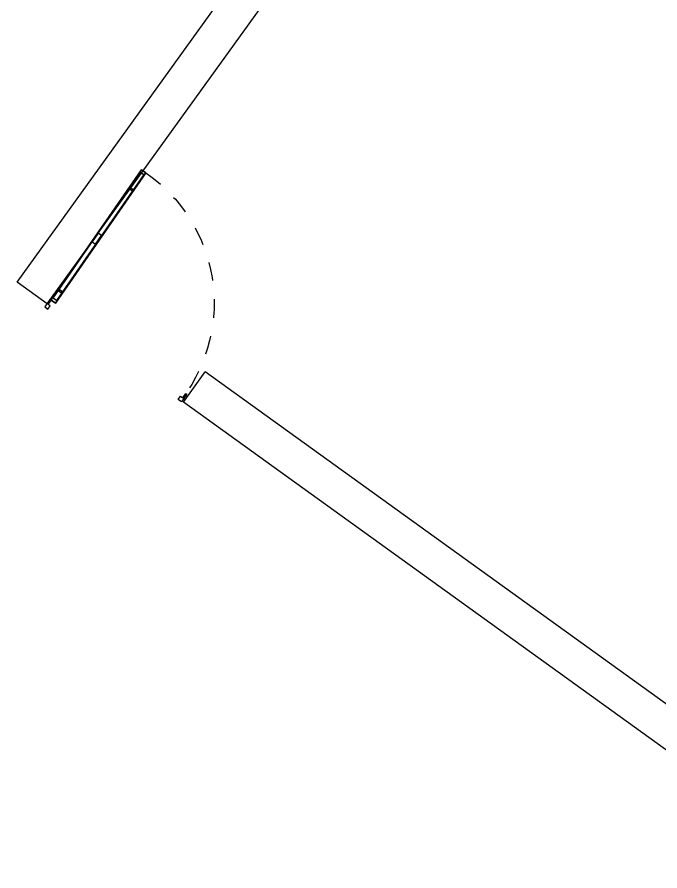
# Model space of a CAD drawing. Header units: metres. Extents: x 141303 to 146299, y 125960 to 127091.
# Drawn here: x 144676.053 to 144679.501, y 126069.579 to 126074.157 of the extents above; entities that cross this region are included whole.
import ezdxf

# ---------------------------------------------------------------- set-up
doc = ezdxf.new("R2010")
doc.units = ezdxf.units.M
doc.header["$MEASUREMENT"] = 0
doc.linetypes.add('C08_MUROS SERVICIOS$0$HIDDE100', pattern=[0.16, 0.1, -0.06])
doc.layers.add('FURNITURE', color=6, linetype='Continuous')
doc.layers.add('NVMI_WALL', color=7, linetype='Continuous', lineweight=30)
doc.layers.get('0').off()

# ---------------------------------------------------------------- blocks, each defined once
blk = doc.blocks.new('C08_MUROS SERVICIOS$0$DOOR 1.20')
at = {"linetype": 'C08_MUROS SERVICIOS$0$HIDDE100'}
blk.add_lwpolyline([(187.5856, 86.3393, -0.424767), (188.7856, 87.5793)], format="xyb", dxfattribs=at)
at = {"linetype": 'ByBlock'}
blk.add_lwpolyline([(188.8256, 86.3793), (188.8256, 87.5793), (188.7856, 87.5793), (188.7856, 86.3793), (188.8256, 86.3793)], dxfattribs=at)
for points in [[(188.8256, 87.5593), (188.7856, 87.5593), (188.7856, 87.5793), (188.8256, 87.5793)], [(188.8206, 87.4097), (188.7906, 87.4097), (188.7906, 87.4193), (188.8206, 87.4193)], [(188.7956, 87.4193), (188.8156, 87.4193), (188.8156, 87.4097), (188.7956, 87.4097)], [(188.7906, 86.9989), (188.8206, 86.9989), (188.8206, 86.9189), (188.7906, 86.9189)], [(188.8206, 86.4693), (188.7906, 86.4693), (188.7906, 86.4789), (188.8206, 86.4789)], [(188.7956, 86.4789), (188.8156, 86.4789), (188.8156, 86.4693), (188.7956, 86.4693)], [(188.8256, 86.3793), (188.7856, 86.3793), (188.7856, 86.3993), (188.8256, 86.3993)]]:
    blk.add_lwpolyline(points, close=True)
blk.add_lwpolyline([(188.8206, 86.3993), (188.8206, 87.5593), (188.7906, 87.5593), (188.7906, 86.3993)], close=True, dxfattribs=at)
for points in [[(187.5756, 86.3793), (187.5756, 86.3093), (187.6056, 86.3093), (187.6056, 86.3393), (187.5856, 86.3393), (187.5856, 86.3793), (187.5756, 86.3793)], [(188.8356, 86.3793), (188.8356, 86.3093), (188.8056, 86.3093), (188.8056, 86.3393), (188.8256, 86.3393), (188.8256, 86.3793), (188.8356, 86.3793)]]:
    blk.add_lwpolyline(points)

msp = doc.modelspace()

# ---------------------------------------------------------------- linework, layer by layer
at = {"layer": 'NVMI_WALL'}
for p, q in [((144676.05268, 126072.73634), (144679.20826, 126077.11437)), ((144676.21493, 126072.6194), (144679.37051, 126076.99743)), ((144676.21493, 126072.6194), (144676.05268, 126072.73634)), ((144676.94504, 126072.09315), (144677.06198, 126072.2554)), ((144680.38805, 126069.85805), (144677.06198, 126072.2554)), ((144680.43335, 126069.57886), (144676.94504, 126072.09315))]:
    msp.add_line(p, q, dxfattribs=at)

# ---------------------------------------------------------------- block references
at = {"layer": 'FURNITURE', "xscale": -0.7088458887546228, "yscale": 0.7088458887546228, "zscale": 0.7088458887546228, "rotation": 325.2834132662443}
msp.add_blockref('C08_MUROS SERVICIOS$0$DOOR 1.20', (144751.38415, 125946.08137), dxfattribs=at)

doc.saveas('drawing.dxf')
